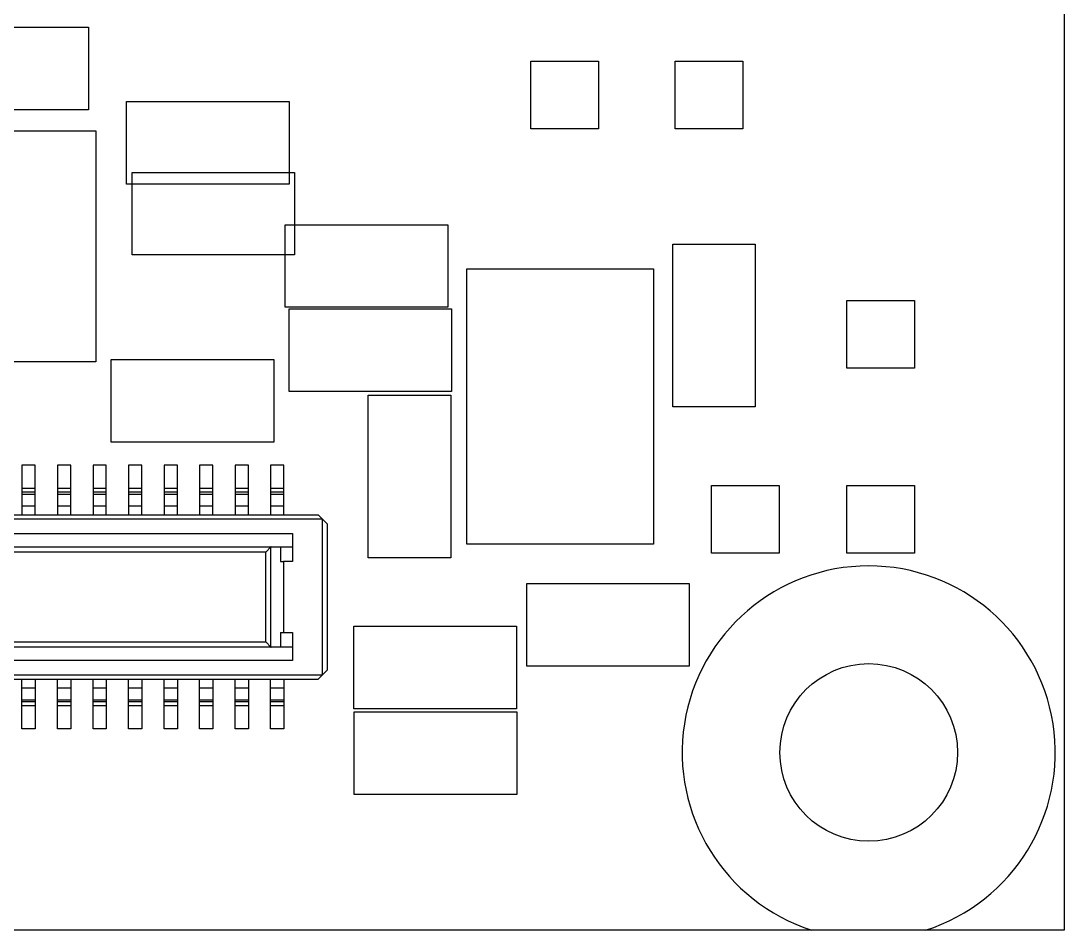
# Model space of a CAD drawing. Extents: x 5 to 415, y 3 to 292.
# Drawn here: x 76.32 to 88.07, y 174.54 to 184.78 of the extents above; entities that cross this region are included whole.
import ezdxf

# ---------------------------------------------------------------- set-up
doc = ezdxf.new("R2010")
doc.units = 0
doc.layers.get('0').update_dxf_attribs({"linetype": 'CONTINUOUS'})

msp = doc.modelspace()

# ---------------------------------------------------------------- linework, layer by layer
at = {"color": 7, "linetype": 'CONTINUOUS'}
for p, q in [((88.065, 204.544), (88.065, 174.544)), ((75.252, 184.709), (77.082, 184.709)), ((77.082, 184.709), (77.082, 183.779)), ((82.061, 184.326), (82.823, 184.326)), ((82.061, 183.564), (82.061, 184.326)), ((82.823, 184.326), (82.823, 183.564)), ((83.686, 184.326), (84.448, 184.326)), ((83.686, 183.564), (83.686, 184.326)), ((84.448, 184.326), (84.448, 183.564)), ((77.509, 183.871), (79.339, 183.871)), ((77.509, 182.941), (77.509, 183.871)), ((79.339, 183.871), (79.339, 182.941)), ((77.082, 183.779), (75.252, 183.779)), ((73.862, 183.543), (77.162, 183.543)), ((77.162, 183.543), (77.162, 180.943)), ((82.823, 183.564), (82.061, 183.564)), ((84.448, 183.564), (83.686, 183.564)), ((77.571, 182.144), (77.571, 183.074)), ((77.571, 183.074), (79.401, 183.074)), ((79.401, 183.074), (79.401, 182.144)), ((79.339, 182.941), (77.509, 182.941)), ((79.296, 182.485), (81.126, 182.485)), ((79.296, 181.555), (79.296, 182.485)), ((81.126, 182.485), (81.126, 181.555)), ((83.658, 182.264), (84.588, 182.264)), ((83.658, 180.434), (83.658, 182.264)), ((84.588, 182.264), (84.588, 180.434)), ((79.401, 182.144), (77.571, 182.144)), ((81.341, 181.989), (83.441, 181.989)), ((81.341, 178.889), (81.341, 181.989)), ((83.441, 181.989), (83.441, 178.889)), ((85.617, 181.633), (86.379, 181.633)), ((85.617, 180.871), (85.617, 181.633)), ((86.379, 181.633), (86.379, 180.871)), ((81.126, 181.555), (79.296, 181.555)), ((79.338, 181.538), (81.168, 181.538)), ((79.338, 180.608), (79.338, 181.538)), ((81.168, 181.538), (81.168, 180.608)), ((77.162, 180.943), (73.862, 180.943)), ((77.336, 180.968), (79.166, 180.968)), ((77.336, 180.038), (77.336, 180.968)), ((79.166, 180.968), (79.166, 180.038)), ((86.379, 180.871), (85.617, 180.871)), ((81.168, 180.608), (79.338, 180.608)), ((80.231, 178.736), (80.231, 180.566)), ((80.231, 180.566), (81.161, 180.566)), ((81.161, 180.566), (81.161, 178.736)), ((84.588, 180.434), (83.658, 180.434)), ((79.166, 180.038), (77.336, 180.038)), ((76.481, 179.779), (76.331, 179.779)), ((76.331, 179.779), (76.331, 179.519)), ((76.481, 179.519), (76.481, 179.779)), ((76.881, 179.779), (76.731, 179.779)), ((76.731, 179.779), (76.731, 179.519)), ((76.881, 179.519), (76.881, 179.779)), ((77.281, 179.779), (77.131, 179.779)), ((77.131, 179.779), (77.131, 179.519)), ((77.281, 179.519), (77.281, 179.779)), ((77.681, 179.779), (77.531, 179.779)), ((77.531, 179.779), (77.531, 179.519)), ((77.681, 179.519), (77.681, 179.779)), ((78.081, 179.779), (77.931, 179.779)), ((77.931, 179.779), (77.931, 179.519)), ((78.081, 179.519), (78.081, 179.779)), ((78.481, 179.779), (78.331, 179.779)), ((78.331, 179.779), (78.331, 179.519)), ((78.481, 179.519), (78.481, 179.779)), ((78.881, 179.779), (78.731, 179.779)), ((78.731, 179.779), (78.731, 179.519)), ((78.881, 179.519), (78.881, 179.779)), ((79.281, 179.779), (79.131, 179.779)), ((79.131, 179.779), (79.131, 179.519)), ((79.281, 179.519), (79.281, 179.779)), ((76.331, 179.519), (76.481, 179.519)), ((76.331, 179.519), (76.331, 179.475)), ((76.481, 179.475), (76.481, 179.519)), ((76.731, 179.519), (76.881, 179.519)), ((76.731, 179.519), (76.731, 179.475)), ((76.881, 179.475), (76.881, 179.519)), ((77.131, 179.519), (77.281, 179.519)), ((77.131, 179.519), (77.131, 179.475)), ((77.281, 179.475), (77.281, 179.519)), ((77.531, 179.519), (77.681, 179.519)), ((77.531, 179.519), (77.531, 179.475)), ((77.681, 179.475), (77.681, 179.519)), ((77.931, 179.519), (78.081, 179.519)), ((77.931, 179.519), (77.931, 179.475)), ((78.081, 179.475), (78.081, 179.519)), ((78.331, 179.519), (78.481, 179.519)), ((78.331, 179.519), (78.331, 179.475)), ((78.481, 179.475), (78.481, 179.519)), ((78.731, 179.519), (78.881, 179.519)), ((78.731, 179.519), (78.731, 179.475)), ((78.881, 179.475), (78.881, 179.519)), ((79.131, 179.519), (79.281, 179.519)), ((79.131, 179.519), (79.131, 179.475)), ((79.281, 179.475), (79.281, 179.519)), ((84.093, 179.55), (84.855, 179.55)), ((84.093, 178.788), (84.093, 179.55)), ((84.855, 179.55), (84.855, 178.788)), ((85.617, 179.55), (86.379, 179.55)), ((85.617, 178.788), (85.617, 179.55)), ((86.379, 179.55), (86.379, 178.788)), ((76.481, 179.475), (76.331, 179.475)), ((76.331, 179.475), (76.331, 179.451)), ((76.331, 179.451), (76.481, 179.451)), ((76.331, 179.451), (76.331, 179.319)), ((76.481, 179.451), (76.481, 179.475)), ((76.481, 179.319), (76.481, 179.451)), ((76.881, 179.475), (76.731, 179.475)), ((76.731, 179.475), (76.731, 179.451)), ((76.731, 179.451), (76.881, 179.451)), ((76.731, 179.451), (76.731, 179.319)), ((76.881, 179.451), (76.881, 179.475)), ((76.881, 179.319), (76.881, 179.451)), ((77.281, 179.475), (77.131, 179.475)), ((77.131, 179.475), (77.131, 179.451)), ((77.131, 179.451), (77.281, 179.451)), ((77.131, 179.451), (77.131, 179.319)), ((77.281, 179.451), (77.281, 179.475)), ((77.281, 179.319), (77.281, 179.451)), ((77.681, 179.475), (77.531, 179.475)), ((77.531, 179.475), (77.531, 179.451)), ((77.531, 179.451), (77.681, 179.451)), ((77.531, 179.451), (77.531, 179.319)), ((77.681, 179.451), (77.681, 179.475)), ((77.681, 179.319), (77.681, 179.451)), ((78.081, 179.475), (77.931, 179.475)), ((77.931, 179.475), (77.931, 179.451)), ((77.931, 179.451), (78.081, 179.451)), ((77.931, 179.451), (77.931, 179.319)), ((78.081, 179.451), (78.081, 179.475)), ((78.081, 179.319), (78.081, 179.451)), ((78.481, 179.475), (78.331, 179.475)), ((78.331, 179.475), (78.331, 179.451)), ((78.331, 179.451), (78.481, 179.451)), ((78.331, 179.451), (78.331, 179.319)), ((78.481, 179.451), (78.481, 179.475)), ((78.481, 179.319), (78.481, 179.451)), ((78.881, 179.475), (78.731, 179.475)), ((78.731, 179.475), (78.731, 179.451)), ((78.731, 179.451), (78.881, 179.451)), ((78.731, 179.451), (78.731, 179.319)), ((78.881, 179.451), (78.881, 179.475)), ((78.881, 179.319), (78.881, 179.451)), ((79.281, 179.475), (79.131, 179.475)), ((79.131, 179.475), (79.131, 179.451)), ((79.131, 179.451), (79.281, 179.451)), ((79.131, 179.451), (79.131, 179.319)), ((79.281, 179.451), (79.281, 179.475)), ((79.281, 179.319), (79.281, 179.451)), ((76.331, 179.319), (76.481, 179.319)), ((76.331, 179.319), (76.331, 179.219)), ((76.481, 179.219), (76.481, 179.319)), ((76.731, 179.319), (76.881, 179.319)), ((76.731, 179.319), (76.731, 179.219)), ((76.881, 179.219), (76.881, 179.319)), ((77.131, 179.319), (77.281, 179.319)), ((77.131, 179.319), (77.131, 179.219)), ((77.281, 179.219), (77.281, 179.319)), ((77.531, 179.319), (77.681, 179.319)), ((77.531, 179.319), (77.531, 179.219)), ((77.681, 179.219), (77.681, 179.319)), ((77.931, 179.319), (78.081, 179.319)), ((77.931, 179.319), (77.931, 179.219)), ((78.081, 179.219), (78.081, 179.319)), ((78.331, 179.319), (78.481, 179.319)), ((78.331, 179.319), (78.331, 179.219)), ((78.481, 179.219), (78.481, 179.319)), ((78.731, 179.319), (78.881, 179.319)), ((78.731, 179.319), (78.731, 179.219)), ((78.881, 179.219), (78.881, 179.319)), ((79.131, 179.319), (79.281, 179.319)), ((79.131, 179.319), (79.131, 179.219)), ((79.281, 179.219), (79.281, 179.319)), ((79.716, 179.169), (62.296, 179.169)), ((62.346, 179.219), (79.666, 179.219)), ((79.716, 179.169), (79.666, 179.219)), ((79.716, 177.419), (79.716, 179.169)), ((79.766, 179.119), (79.716, 179.169)), ((79.766, 179.119), (79.766, 177.469)), ((62.636, 179.009), (79.376, 179.009)), ((79.376, 179.009), (79.376, 178.694)), ((62.636, 178.859), (79.376, 178.859)), ((79.076, 178.799), (62.937, 178.799)), ((79.135, 178.858), (79.076, 178.799)), ((79.076, 177.789), (79.076, 178.799)), ((79.137, 178.859), (79.135, 178.858)), ((79.135, 177.73), (79.135, 178.858)), ((79.241, 178.859), (79.241, 178.694)), ((83.441, 178.889), (81.341, 178.889)), ((84.855, 178.788), (84.093, 178.788)), ((86.379, 178.788), (85.617, 178.788)), ((79.241, 178.694), (79.276, 178.694)), ((79.276, 178.694), (79.276, 177.894)), ((79.376, 178.694), (79.276, 178.694)), ((81.161, 178.736), (80.231, 178.736)), ((82.014, 177.516), (82.014, 178.446)), ((82.014, 178.446), (83.844, 178.446)), ((83.844, 178.446), (83.844, 177.516)), ((80.069, 177.964), (81.899, 177.964)), ((80.069, 177.034), (80.069, 177.964)), ((81.899, 177.964), (81.899, 177.034)), ((79.241, 177.894), (79.276, 177.894)), ((79.241, 177.894), (79.241, 177.729)), ((79.276, 177.894), (79.376, 177.894)), ((79.376, 177.894), (79.376, 177.579)), ((79.376, 177.729), (62.636, 177.729)), ((62.937, 177.789), (79.076, 177.789)), ((79.135, 177.73), (79.076, 177.789)), ((79.135, 177.73), (79.137, 177.729)), ((79.376, 177.579), (62.636, 177.579)), ((83.844, 177.516), (82.014, 177.516)), ((62.296, 177.419), (79.716, 177.419)), ((79.666, 177.369), (79.716, 177.419)), ((79.716, 177.419), (79.766, 177.469)), ((62.346, 177.369), (79.666, 177.369)), ((76.331, 177.269), (76.331, 177.369)), ((76.481, 177.269), (76.331, 177.269)), ((76.331, 177.137), (76.331, 177.269)), ((76.481, 177.369), (76.481, 177.269)), ((76.481, 177.269), (76.481, 177.137)), ((76.731, 177.269), (76.731, 177.369)), ((76.881, 177.269), (76.731, 177.269)), ((76.731, 177.137), (76.731, 177.269)), ((76.881, 177.369), (76.881, 177.269)), ((76.881, 177.269), (76.881, 177.137)), ((77.131, 177.269), (77.131, 177.369)), ((77.281, 177.269), (77.131, 177.269)), ((77.131, 177.137), (77.131, 177.269)), ((77.281, 177.369), (77.281, 177.269)), ((77.281, 177.269), (77.281, 177.137)), ((77.531, 177.269), (77.531, 177.369)), ((77.681, 177.269), (77.531, 177.269)), ((77.531, 177.137), (77.531, 177.269)), ((77.681, 177.369), (77.681, 177.269)), ((77.681, 177.269), (77.681, 177.137)), ((77.931, 177.269), (77.931, 177.369)), ((78.081, 177.269), (77.931, 177.269)), ((77.931, 177.137), (77.931, 177.269)), ((78.081, 177.369), (78.081, 177.269)), ((78.081, 177.269), (78.081, 177.137)), ((78.331, 177.269), (78.331, 177.369)), ((78.481, 177.269), (78.331, 177.269)), ((78.331, 177.137), (78.331, 177.269)), ((78.481, 177.369), (78.481, 177.269)), ((78.481, 177.269), (78.481, 177.137)), ((78.731, 177.269), (78.731, 177.369)), ((78.881, 177.269), (78.731, 177.269)), ((78.731, 177.137), (78.731, 177.269)), ((78.881, 177.369), (78.881, 177.269)), ((78.881, 177.269), (78.881, 177.137)), ((79.131, 177.269), (79.131, 177.369)), ((79.281, 177.269), (79.131, 177.269)), ((79.131, 177.137), (79.131, 177.269)), ((79.281, 177.369), (79.281, 177.269)), ((79.281, 177.269), (79.281, 177.137)), ((76.331, 177.137), (76.481, 177.137)), ((76.331, 177.113), (76.331, 177.137)), ((76.481, 177.137), (76.481, 177.113)), ((76.731, 177.137), (76.881, 177.137)), ((76.731, 177.113), (76.731, 177.137)), ((76.881, 177.137), (76.881, 177.113)), ((77.131, 177.137), (77.281, 177.137)), ((77.131, 177.113), (77.131, 177.137)), ((77.281, 177.137), (77.281, 177.113)), ((77.531, 177.137), (77.681, 177.137)), ((77.531, 177.113), (77.531, 177.137)), ((77.681, 177.137), (77.681, 177.113)), ((77.931, 177.137), (78.081, 177.137)), ((77.931, 177.113), (77.931, 177.137)), ((78.081, 177.137), (78.081, 177.113)), ((78.331, 177.137), (78.481, 177.137)), ((78.331, 177.113), (78.331, 177.137)), ((78.481, 177.137), (78.481, 177.113)), ((78.731, 177.137), (78.881, 177.137)), ((78.731, 177.113), (78.731, 177.137)), ((78.881, 177.137), (78.881, 177.113)), ((79.131, 177.137), (79.281, 177.137)), ((79.131, 177.113), (79.131, 177.137)), ((79.281, 177.137), (79.281, 177.113)), ((76.481, 177.113), (76.331, 177.113)), ((76.331, 177.069), (76.331, 177.113)), ((76.481, 177.069), (76.331, 177.069)), ((76.331, 176.809), (76.331, 177.069)), ((76.481, 177.113), (76.481, 177.069)), ((76.481, 177.069), (76.481, 176.809)), ((76.881, 177.113), (76.731, 177.113)), ((76.731, 177.069), (76.731, 177.113)), ((76.881, 177.069), (76.731, 177.069)), ((76.731, 176.809), (76.731, 177.069)), ((76.881, 177.113), (76.881, 177.069)), ((76.881, 177.069), (76.881, 176.809)), ((77.281, 177.113), (77.131, 177.113)), ((77.131, 177.069), (77.131, 177.113)), ((77.281, 177.069), (77.131, 177.069)), ((77.131, 176.809), (77.131, 177.069)), ((77.281, 177.113), (77.281, 177.069)), ((77.281, 177.069), (77.281, 176.809)), ((77.681, 177.113), (77.531, 177.113)), ((77.531, 177.069), (77.531, 177.113)), ((77.681, 177.069), (77.531, 177.069)), ((77.531, 176.809), (77.531, 177.069)), ((77.681, 177.113), (77.681, 177.069)), ((77.681, 177.069), (77.681, 176.809)), ((78.081, 177.113), (77.931, 177.113)), ((77.931, 177.069), (77.931, 177.113)), ((78.081, 177.069), (77.931, 177.069)), ((77.931, 176.809), (77.931, 177.069)), ((78.081, 177.113), (78.081, 177.069)), ((78.081, 177.069), (78.081, 176.809)), ((78.481, 177.113), (78.331, 177.113)), ((78.331, 177.069), (78.331, 177.113)), ((78.481, 177.069), (78.331, 177.069)), ((78.331, 176.809), (78.331, 177.069)), ((78.481, 177.113), (78.481, 177.069)), ((78.481, 177.069), (78.481, 176.809)), ((78.881, 177.113), (78.731, 177.113)), ((78.731, 177.069), (78.731, 177.113)), ((78.881, 177.069), (78.731, 177.069)), ((78.731, 176.809), (78.731, 177.069)), ((78.881, 177.113), (78.881, 177.069)), ((78.881, 177.069), (78.881, 176.809)), ((79.281, 177.113), (79.131, 177.113)), ((79.131, 177.069), (79.131, 177.113)), ((79.281, 177.069), (79.131, 177.069)), ((79.131, 176.809), (79.131, 177.069)), ((79.281, 177.113), (79.281, 177.069)), ((79.281, 177.069), (79.281, 176.809)), ((81.899, 177.034), (80.069, 177.034)), ((80.073, 177.001), (81.903, 177.001)), ((80.073, 176.071), (80.073, 177.001)), ((81.903, 177.001), (81.903, 176.071)), ((76.481, 176.809), (76.331, 176.809)), ((76.881, 176.809), (76.731, 176.809)), ((77.281, 176.809), (77.131, 176.809)), ((77.681, 176.809), (77.531, 176.809)), ((78.081, 176.809), (77.931, 176.809)), ((78.481, 176.809), (78.331, 176.809)), ((78.881, 176.809), (78.731, 176.809)), ((79.281, 176.809), (79.131, 176.809)), ((81.903, 176.071), (80.073, 176.071)), ((85.225, 174.544), (41.065, 174.544)), ((86.506, 174.544), (85.225, 174.544)), ((88.065, 174.544), (86.506, 174.544))]:
    msp.add_line(p, q, dxfattribs=at)
msp.add_circle((85.865, 176.544), 1, dxfattribs=at)
msp.add_arc((85.865, 176.544), 2.1, 287.7528, 252.2472, dxfattribs=at)

doc.saveas('drawing.dxf')
